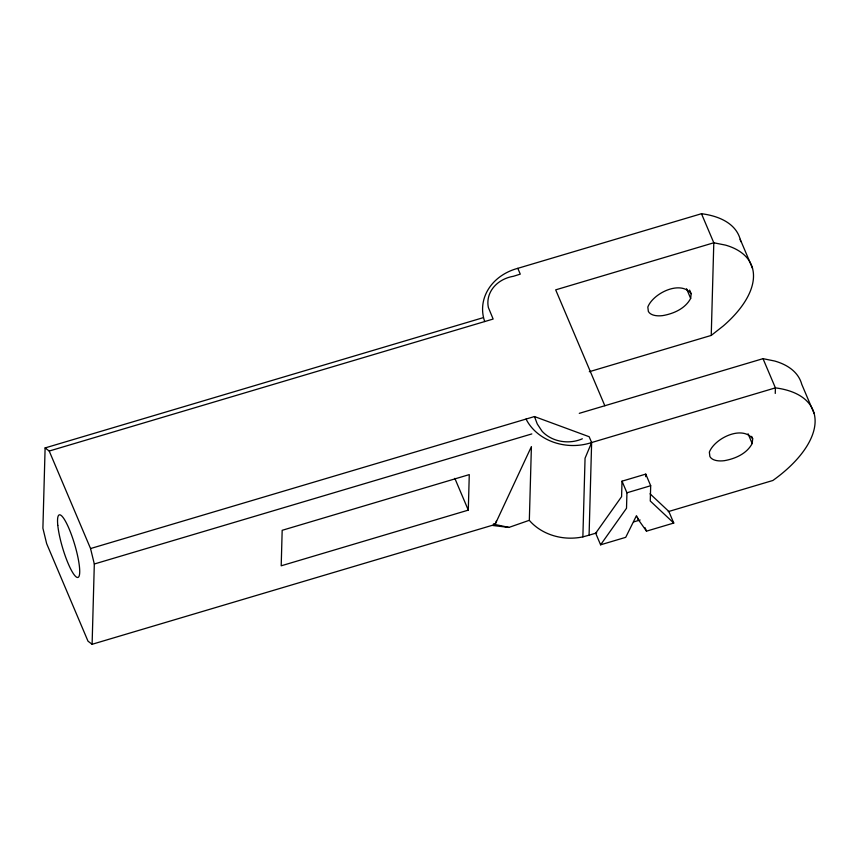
<?xml version="1.0" encoding="UTF-8"?>
<svg xmlns="http://www.w3.org/2000/svg" width="858" height="858" viewBox="0 0 858 858"><rect width="100%" height="100%" fill="white"/><g stroke="black" fill="none" stroke-linecap="round" stroke-linejoin="round"><path stroke-width="1.29" d="M482.614 317.846L45.109 447.93L42.9 528.206L46.664 543.672L87.999 641.173L92.106 644.283L495.055 524.495L508.944 527.413L529.332 520.291L531.402 446.6L495.055 524.495L492.717 525.493L508.944 527.413M92.106 644.283L94.316 564.006L90.551 548.552L49.217 451.04L45.109 447.93M468.296 510.124L469.272 474.613L282.175 530.308L281.199 565.808L468.296 510.124L454.837 478.356M529.332 520.291L530.126 521.289A50.622 42.868 1.6 0 0 582.872 536.872L585.059 458.226L591.634 442.535L589.167 436.733L534.47 416.559L90.551 548.552M582.872 536.872L589.081 535.178L591.634 442.535L775.407 387.87L763.009 358.665L579.279 413.341M673.755 523.048L650.267 501.008L650.686 485.725L645.763 474.12L622.018 481.177L621.589 496.653L595.677 533.204L600.6 544.809L625.718 537.333L636.454 515.658L638.363 519.68L646.492 531.156L673.755 523.048L668.832 511.443L650.042 493.811M622.018 481.177L626.941 492.792L626.512 508.258L600.6 544.809M645.688 476.662L645.763 474.12M589.296 371.718L711.239 335.424L713.802 242.782L701.479 213.717L517.814 268.329A51.019 43.211 1.6 0 0 484.716 321.557M775.257 393.447L775.407 387.87A108.88 54 -23 0 1 772.854 480.491L668.21 511.636M691.151 293.693C680.566 279.847 653.206 293.168 647.822 307.035L648.358 311.443L649.216 312.644A23.209 11.508 -23 0 0 662.805 315.594C673.659 313.685 685.285 308.612 690.658 298.423L691.151 293.693L689.617 290.068M752.68 438.792C742.095 424.946 714.735 438.256 709.351 452.123L709.888 456.542L710.746 457.732A23.209 11.508 -23 0 0 724.334 460.682C735.188 458.783 746.814 453.7 752.187 443.511L752.68 438.792L751.651 436.357M493.447 523.895L495.055 524.495L496.525 520.795M711.239 335.424L723.283 325.954A108.987 54.022 -23 0 0 725.525 245.12L713.802 242.782L555.684 289.854L604.836 405.737M49.217 451.04L493.136 319.047L488.384 307.529A32.089 27.177 1.6 0 1 513.459 276.276L520.27 274.131L517.814 268.329M94.316 564.006L531.821 433.923M626.941 492.792L650.686 485.725M589.081 535.178L596.739 532.893M633.751 521.889L640.132 519.991M763.009 358.665L774.731 361.036A108.88 54 -23 0 1 801.726 384.245L814.124 413.427M495.055 524.495L494.251 524.195M740.186 239.285L752.52 268.329M686.561 288.738L690.658 298.423M748.058 433.783L752.187 443.511M645.012 527.67L646.492 531.156M637.376 517.363L638.363 519.68M534.47 416.559L537.269 423.97L542.117 431.306A32.078 27.166 1.6 0 0 582.346 438.792M591.634 442.535A50.622 42.868 1.6 0 1 526.051 419.058M701.479 213.717A108.987 54.022 -23 0 1 740.711 241.634M57.797 525.396A32.636 6.263 73.4 0 0 76.094 576.833A32.636 6.263 73.4 0 0 71.933 536.1A32.636 6.263 73.4 0 0 57.797 525.396"/></g></svg>
